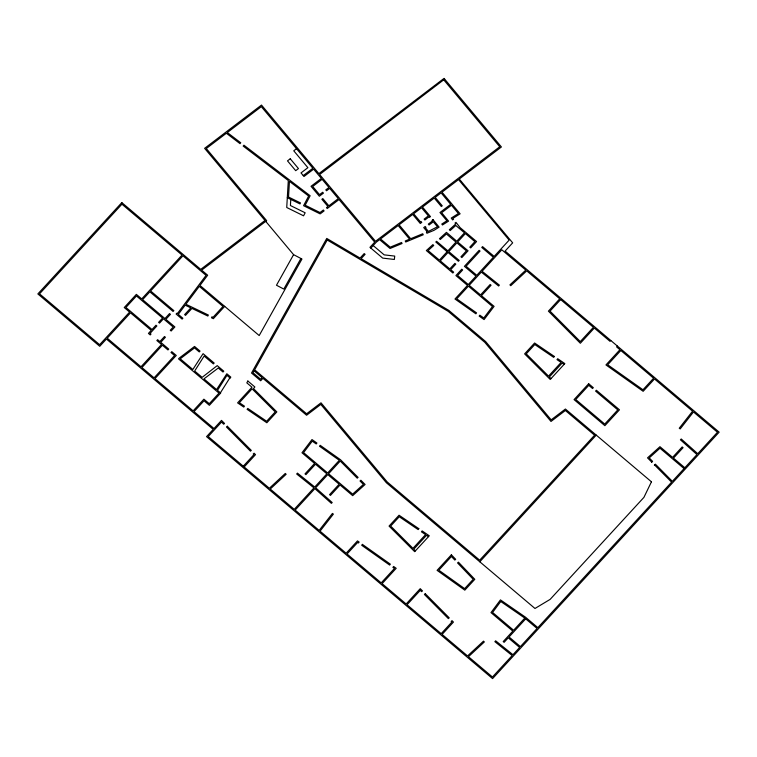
<?xml version="1.0" encoding="UTF-8"?>
<svg xmlns="http://www.w3.org/2000/svg" width="757" height="757" viewBox="0 0 757 757"><rect width="100%" height="100%" fill="white"/><g stroke="black" fill="none" stroke-linecap="round" stroke-linejoin="round"><path stroke-width="1.14" d="M290.773 199.394L290.414 205.516L305.156 212.783L303.566 215.811L286.733 207.503L288.303 180.516L243.186 146.082L243.924 145.202L310.143 195.741L305.166 205.223L320.012 212.547L323.343 210.02L324.091 210.91L320.164 213.9L303.576 205.705L308.648 196.035L289.439 181.377L288.531 197.028L300.491 202.923L299.961 203.926L287.3 197.691M265.735 221.366L293.584 254.655L276.485 285.238L283.818 289.079L300.917 258.487M220.41 392.807L229.863 377.828M224.697 306.358L213.351 318.688L211.468 317.789L211.988 316.776L213.058 317.287L223.022 306.443L199.28 286.364L185.881 304.238L208.364 315.035L207.844 316.048L191.937 308.411L185.522 315.385L184.623 314.628L190.84 307.872L185.181 305.166L178.283 314.363L182.882 318.262L182.106 319.104L176.126 314.041L176.901 313.199L177.375 313.606L206.065 275.368L182.948 255.809L150.624 290.972L173.855 310.625L173.079 311.468L149.848 291.814L142.619 299.668L164.96 318.565L169.54 313.578L170.439 314.344L165.859 319.322L174.886 326.958L171.158 331.017L170.259 330.26L173.211 327.052L163.465 318.801L159.509 323.116L158.61 322.359L162.575 318.044L136.468 295.968L125.908 307.456L152.006 329.532L155.97 325.226L156.869 325.983L150.113 333.335L151.003 334.092L150.227 334.935L148.438 333.421L151.23 330.383L130.507 312.849L107.21 338.19L141.01 366.785L161.515 344.482L156.86 340.546L157.636 339.694L159.85 341.577L164.515 336.505L165.405 337.262L160.749 342.334L168.735 349.091L167.959 349.942L162.405 345.239L141.909 367.542L154.087 377.847L174.593 355.544L171.006 352.516L171.782 351.664L176.258 355.459L154.977 378.604L193.13 410.881L203.898 399.176L209.273 403.718L219.01 393.129L178.529 358.875L179.305 358.033L194.549 346.451L200.037 351.097L199.261 351.939L194.521 347.927L180.213 358.799L192.846 369.492L203.084 353.67L214.174 363.057L213.398 363.899L204.125 356.055L194.672 371.034L202.138 377.346L217.221 365.631L223.779 371.176L223.003 372.028L218.262 368.016L203.955 378.888L216.587 389.571L226.826 373.759L230.8 377.118L230.185 378.103L226.958 375.368L217.496 390.347L220.684 393.034L209.386 405.317L204.021 400.775L194.029 411.638L214.004 428.528L221.498 420.381L224.545 423.447L223.684 424.223L221.546 422.056L208.222 436.552L269.35 488.265L285.304 473.447L286.137 474.27L270.249 489.031L294.246 509.338L313.975 487.877L296.678 473.996L297.435 473.125L314.751 487.035L326.882 473.835L315.508 464.211L305.913 474.648L305.014 473.891L314.609 463.454L301.986 452.771L311.998 439.562L316.909 443.044L316.227 443.943L312.262 441.151L303.576 452.62L327.658 472.993L339.335 460.294L319.501 446.242L320.192 445.334L340.593 459.792L358.089 477.402L357.238 478.178L340.234 461.051L328.557 473.75L352.639 494.122L363.417 484.423L360.029 480.998L360.881 480.231L365.092 484.48L352.677 495.655L340.054 484.972L330.449 495.419L329.56 494.662L339.155 484.215L327.781 474.592L315.65 487.792L332.191 502.534L331.396 503.358L314.874 488.634L295.145 510.095L319.142 530.402L332.427 513.426L333.373 514.117L320.041 531.159L346.138 553.235L357.484 540.905L359.13 542.069L358.43 542.977L357.664 542.438L347.037 553.992L381.197 582.89L394.454 568.469L392.911 567.381L393.612 566.473L396.195 568.308L382.096 583.647L406.149 604.001L420.249 588.662L422.472 590.895L421.621 591.662L419.473 589.504M443.867 79.987L499.752 146.763L375.51 241.303L319.624 174.517L444.652 79.125M370.845 248.088L376.257 242.202L379.598 239.657L390.035 248.485L402.052 243.527L401.57 242.486L390.243 247.16L380.525 238.947L398.154 225.539L409.575 239.184L405.241 240.963L405.733 242.013L423.229 234.784L422.747 233.743L410.691 238.72L399.071 224.838L412.716 214.449L420.286 223.495L421.753 222.378L421.015 221.479L420.457 221.905L413.634 213.748L421.535 207.74L428.358 215.887L424.138 219.104L424.885 219.994L429.105 216.786L429.56 217.316L430.478 216.616L422.463 207.04L434.253 198.069L441.322 206.519L442.249 205.819L435.171 197.369L441.094 192.865L450.708 204.352L439.978 212.518L446.914 220.798L441.795 224.044L442.457 224.99L448.57 221.129L441.653 212.708L451.456 205.242L458.392 213.54L451.238 218.063L452.61 219.918L453.557 219.256L452.885 218.395L460.124 213.815L442.012 192.164L458.534 179.589L509.158 240.092L494.141 256.415L482.55 246.612L481.774 247.454L493.365 257.257L476.778 275.302L466.085 266.256L480.033 251.078L479.134 250.321L464.41 266.341L476.002 276.144L468.28 284.547L457.588 275.491L462.659 269.965L461.77 269.208L455.913 275.576L467.504 285.389L454.985 299.006L475.869 313.805L476.56 312.887L456.726 298.845L468.403 286.146L492.485 306.519L483.799 317.987L479.834 315.196L479.153 316.095L484.073 319.577L494.084 306.367L481.452 295.684L491.047 285.247L490.158 284.49L480.553 294.927L469.179 285.304L481.31 272.104L498.636 286.014L499.383 285.143L482.086 271.261L501.815 249.801L525.822 270.107L509.925 284.869L510.757 285.692L526.721 270.874L559.745 298.807L548.409 311.146L580.335 343.262L594.311 328.055L610.01 341.331L610.785 340.489M243.271 466.208L253.898 454.654L253.245 453.982L254.097 453.216L255.506 454.635L244.17 466.965M617.409 346.091L616.633 346.933L619.926 349.725L605.95 364.931L643.157 391.303L654.502 378.973L692.579 411.193L679.247 428.225L680.202 428.916L693.478 411.95L717.475 432.247L697.746 453.708L681.234 438.984L680.429 439.808L696.97 454.56L672.348 481.338L655.382 464.173L654.341 465.148M420.296 590.337L407.039 604.758L441.199 633.656L451.825 622.093L451.172 621.431L452.024 620.655L453.434 622.084L442.097 634.413L467.552 655.941L483.505 641.132L484.338 641.945L468.451 656.707L492.447 677.004L512.177 655.553L494.879 641.671L495.636 640.81L512.953 654.701L519.633 647.443L508.259 637.82L504.115 642.333L503.216 641.567L512.839 631.101L490.99 612.612L500.453 599.894L525.576 617.248L537.848 627.629L671.61 482.143L654.54 464.93M479.796 561.789L596.251 435.114M651.55 462.319L652.591 461.344L649.213 457.919L659.981 448.22L684.063 468.592M296.507 148.703L293.754 150.804L307.881 167.685L301.012 172.908L304.002 176.485L313.625 169.161L321.375 178.425L311.032 186.298L319.35 196.243L323.428 193.149L322.681 192.259L319.53 194.653L312.698 186.487L322.122 179.314L328.954 187.481L325.803 189.875L326.551 190.764L329.702 188.37L338.294 198.637L328.869 205.819L322.813 198.58L321.895 199.28L327.942 206.519L326.475 207.636L327.223 208.525L339.041 199.536L374.706 242.145L369.946 247.331L382.692 258.109L394.359 259.462L394.728 256.084L384.178 254.863L373.173 245.552M303.254 175.596L312.878 168.262L261.316 106.652L227.308 132.532L240.745 142.78L240.016 143.66L226.362 133.251L206.282 148.533L266.653 220.666L201.646 270.135L207.655 275.217L199.971 285.446L259.197 335.55L301.958 259.036L293.584 254.655M564.06 364.429L562.101 363.095L549.355 376.958L551.02 378.614M428.5 536.637L426.541 535.303L413.805 549.156L415.461 550.812M684.839 467.75L673.465 458.127L683.069 447.69L682.171 446.933L672.576 457.37L659.943 446.687L647.528 457.862L651.749 462.111M651.446 481.802L643.923 497.368L550.14 599.374L534.981 608.477L386.363 482.739L320.817 404.418L306.585 415.252L262.934 378.33L260.682 380.78L251.523 373.031L326.75 238.427L360.067 258.071L364.202 253.576L365.092 254.333L361.098 258.676L448.835 310.398L485.634 341.539L551.172 419.851L565.413 409.026L651.446 481.802M247.851 381.026L246.82 382.862L251.977 387.224L237.594 402.875L243.773 407.077L244.445 406.159L239.354 402.686L252.09 388.833L275.226 411.922L266.644 421.252L247.757 408.411L247.085 409.329L266.843 422.766L276.835 411.903L253.491 388.606L254.863 386.969L247.851 381.026M254.097 370.845L253.008 372.785L260.569 379.181L262.045 377.573L254.097 370.845M327.213 240.016L254.664 369.823L306.613 413.776L320.996 402.828L387.215 481.963L479.673 560.18L594.586 435.209L565.384 410.502L551.001 421.45L484.783 342.315L448.135 311.307L327.213 240.016M418.81 528.66L418.138 529.588L399.251 516.738L390.669 526.068L412.972 548.333L425.566 534.631L421.45 531.84L422.122 530.912L429.285 535.786L414.685 551.664L389.06 526.087L399.053 515.224L418.81 528.66M554.37 356.462L553.698 357.38L534.802 344.539L526.229 353.86L548.532 376.125L561.117 362.433L557.001 359.632L557.682 358.714L564.836 363.578L550.235 379.456L524.62 353.879L534.603 343.016L554.37 356.462M500.737 601.484L492.58 612.451L513.615 630.259L524.8 618.1L500.737 601.484M362.395 544.378L361.704 545.286L389.647 565.072L390.347 564.164L362.395 544.378M121.82 202.602L37.85 293.924L99.754 346.299L106.434 339.032L213.228 429.38L206.547 436.638L492.57 678.613L719.15 432.162L505.099 251.078L512.669 242.846L459.272 179.03L501.418 146.962L444.037 78.387L318.877 173.627L261.496 105.062L204.617 148.334L264.988 220.476L200.737 269.369L121.82 202.602M121.934 204.201L39.525 293.839L99.631 344.69L129.608 312.092L124.243 307.541L136.355 294.369L141.729 298.911L182.049 255.052L121.934 204.201M447.122 251.712L439.401 260.115L428.093 250.548L433.714 245.457L432.89 244.625L426.342 250.558L452.866 273.003L453.642 272.16L450.708 269.672L455.79 264.146L454.891 263.389L449.809 268.915L440.3 260.872L448.021 252.478L458.43 261.279L459.206 260.436L448.797 251.627L456.887 242.827L466.397 250.87L460.947 256.803L461.846 257.56L468.072 250.785L457.663 241.985L465.385 233.591L474.894 241.634L469.813 247.16L470.712 247.918L476.569 241.549L460.105 227.62L455.988 222.359L455.042 223.031L455.752 223.94L449.355 229.731L450.178 230.563L455.799 225.472L464.486 232.825L456.764 241.228L446.45 232.361L439.486 238.663L440.309 239.496L446.412 233.97L455.988 242.07L447.898 250.87L436.581 241.294L435.795 242.003L447.122 251.712M560.644 299.573L550.017 311.127L580.288 341.577L593.422 327.298L560.644 299.573M588.662 383.733L574.061 399.611L604.871 425.68L619.472 409.802L596.365 390.252L595.589 391.095L617.797 409.887L604.748 424.071L575.736 399.526L588.785 385.332L592.542 388.521L593.318 387.669L588.662 383.733M620.825 350.482L607.691 364.77L642.977 389.77L653.603 378.216L620.825 350.482M451.38 554.805L437.082 570.352L464.817 590.167L474.8 579.304L458.43 562.177L457.559 562.934L473.21 579.304L464.637 588.634L438.823 570.191L451.409 556.499L454.815 560.066L455.686 559.309L451.38 554.805M525.699 618.847L509.035 636.978L520.409 646.592L537.073 628.471L525.699 618.847M227.337 426.267L226.485 427.043L250.444 451.163L251.296 450.396L227.337 426.267M425.273 593.715L424.422 594.482L448.371 618.611L449.223 617.835L425.273 593.715M290.253 158.771L287.499 160.872L295.694 170.675L298.457 168.574L290.253 158.771M433.013 219.653L432.096 220.353L432.54 220.893L428.32 224.1L429.068 224.99L433.288 221.782L437.47 226.778L428.415 231.405L425.387 227.791L425.945 227.374L425.197 226.485L423.721 227.602L427.289 231.869L426.428 232.229L426.91 233.27L434.007 230.336L439.117 227.109L433.013 219.653"/></g></svg>
